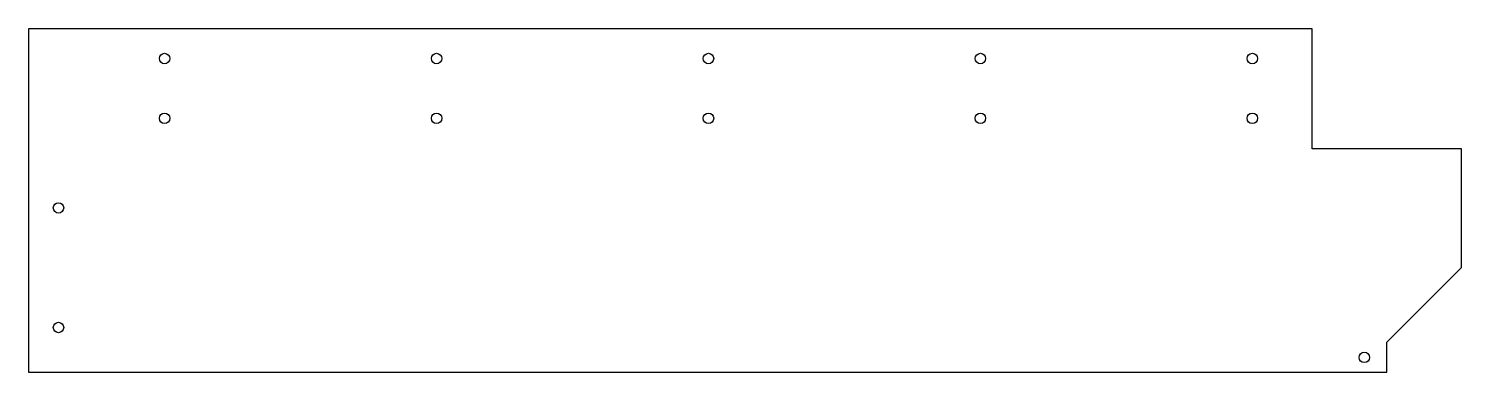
# Model space of a CAD drawing. Header units: millimetres. Extents: x 173 to 653, y -67 to 48.
import ezdxf

# ---------------------------------------------------------------- set-up
doc = ezdxf.new("R2010")
doc.units = ezdxf.units.MM
doc.layers.get('0').update_dxf_attribs({"linetype": 'CONTINUOUS'})

msp = doc.modelspace()

# ---------------------------------------------------------------- linework, layer by layer
msp.add_lwpolyline([(653.35, 8.2), (603.35, 8.2), (603.35, 48.4), (173.5, 48.4), (173.5, -66.6), (628.35, -66.6), (628.35, -56.52), (653.35, -31.52)], close=True)
for centre in [(219.04, 38.4), (310.12, 38.4), (401.19, 38.4), (492.27, 38.4), (583.35, 38.4), (219.04, 18.4), (310.12, 18.4), (401.19, 18.4), (492.27, 18.4), (583.35, 18.4), (183.5, -11.6), (183.5, -51.6), (620.85, -61.6)]:
    msp.add_circle(centre, 1.75)

doc.saveas('drawing.dxf')
